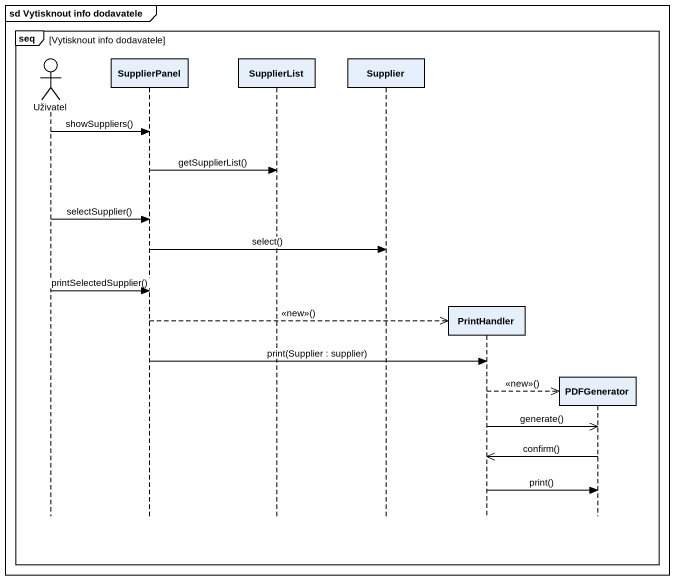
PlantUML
@startuml
mainframe sd Vytisknout info dodavatele
hide footbox
actor Uživatel
participant SupplierPanel
participant SupplierList
participant Supplier
participant PrintHandler
participant PDFGenerator

group seq [Vytisknout info dodavatele]
  Uživatel -> SupplierPanel : showSuppliers()
  SupplierPanel -> SupplierList : getSupplierList()
  Uživatel -> SupplierPanel : selectSupplier()
  SupplierPanel -> Supplier : select()
  Uživatel -> SupplierPanel : printSelectedSupplier()
  SupplierPanel -->> PrintHandler ** : <<new>>()
  SupplierPanel -> PrintHandler : print(Supplier : supplier)
  PrintHandler -->> PDFGenerator ** : <<new>>()
  PrintHandler ->> PDFGenerator : generate()
  PDFGenerator ->> PrintHandler : confirm()
  PrintHandler -> PDFGenerator : print()
end
@enduml
